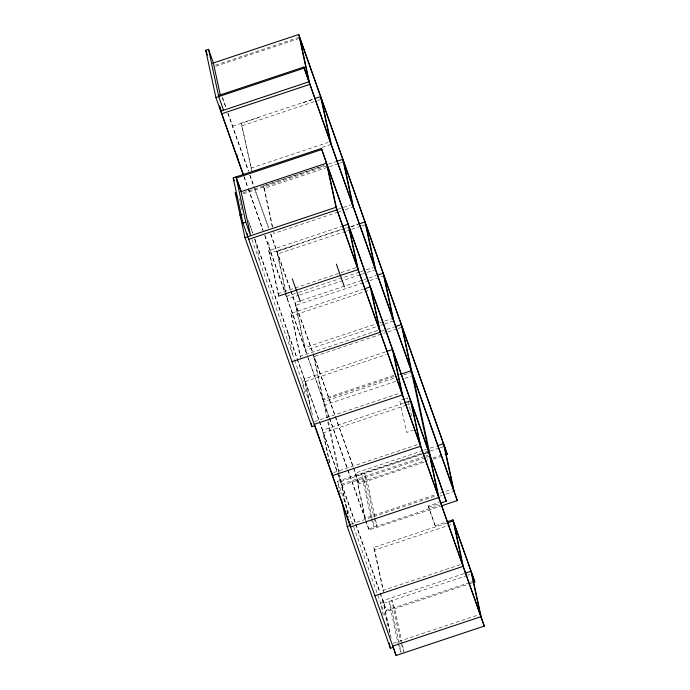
<?xml version="1.0" encoding="UTF-8"?>
<svg xmlns="http://www.w3.org/2000/svg" width="690" height="690" viewBox="0 0 690 690"><rect width="100%" height="100%" fill="white"/><g stroke="black" fill="none" stroke-linecap="round" stroke-linejoin="round"><path stroke-width="0.52" stroke-dasharray="3.45 2.59" d="M215.53 65.145L298.658 37.432M215.763 66.257L298.899 38.545M241.224 123.113L251.85 170.766L241.224 123.113L313.476 99.024M232.625 126.236L259.086 117.412M303.186 102.715L313.967 99.119M242.147 125.709L316.434 100.938M317.452 100.602L321.523 99.248M250.927 168.17L328.276 142.382M322.066 147.358L331.226 144.305M272.214 226.639L263.416 185.774L323.455 165.755M328.544 164.056L335.668 161.684M243.009 192.743L324.11 165.704M243.251 193.856L326.379 166.135M272.688 227.139L264.33 188.37L328.449 166.997M329.466 166.652L338.626 163.599M339.644 163.263L343.715 161.909M338.247 209.113L342.318 207.759M343.335 207.414L351.477 204.706M338.152 212.054L274.042 233.427L273.119 230.822M339.17 211.709L341.205 211.037M345.276 209.674L353.418 206.966M278.579 295.406L268.712 250.703L341.981 226.277M278.881 296.269L269.626 253.299L349.002 226.838M349.778 227.036L276.785 251.367L286.039 294.328M350.787 226.7L357.886 224.336M277.001 251.557L294.647 245.674M351.477 226.725L358.343 224.44M345.63 231.322L277.708 253.963L287.411 299.02L298.563 295.303M346.639 230.986L350.693 229.632M351.71 229.296L360.836 226.251M361.845 225.915L365.898 224.561M277.966 293.673L340.041 272.981M341.058 272.636L356.325 267.548M286.488 296.424L297.64 292.707M298.658 292.37L359.481 272.093M360.49 271.757L373.67 267.358M299.572 294.966L360.396 274.689M361.413 274.353L375.602 269.618M300.021 300.978L294.949 302.669L304.652 347.726L375.619 324.067M301.03 300.642L367.943 278.329M368.952 277.992L376.05 275.629M368.857 280.934L295.872 305.265L305.575 350.322L376.533 326.663M369.875 280.589L384.063 275.862M377.499 330.545L300.15 356.333L290.895 313.363L363.147 289.274M301.073 358.929L291.818 315.96L369.159 290.171M379.673 322.713L383.726 321.359M384.744 321.022L391.834 318.659M380.595 325.309L383.631 324.3M384.649 323.955L393.774 320.919M381.035 331.321L394.214 326.922M387.021 332.226L314.036 356.558L323.739 401.615L394.706 377.956M388.039 331.89L397.164 328.845M398.173 328.509L402.227 327.155M385.365 351.926L304.264 378.957L311.492 412.499M305.187 381.561L386.288 354.522M393.783 375.36L322.817 399.018L313.562 356.057M394.024 376.473L323.058 400.131L326.879 417.864M403.822 374.92L411.939 372.212M395.75 381.346L324.783 405.004L328.155 420.65M404.866 378.301L412.982 375.602M314.537 421.59L400.709 392.869M404.668 398.855L399.708 400.511L406.582 432.432L413.534 430.112M405.66 398.527L407.652 397.863L408.092 399.924M403.529 403.219L322.428 430.258L329.656 463.792M406.479 405.142L323.351 432.854L330.122 464.292M407.497 404.806L409.524 404.124M333.719 472.555L417.855 444.498M423.229 450.466L355.307 473.116L365.01 518.173L435.977 494.514M424.247 450.13L426.273 449.457M430.327 448.103L436.408 446.076M340.179 493.669L337.531 481.379L420.443 453.744M425.514 452.054L428.55 451.036M422.125 453.744L356.23 475.712L365.933 520.769L369.047 529.998L440.013 506.339M430.232 451.036L439.358 448M440.367 447.655L444.42 446.309M340.593 481.551L421.694 454.52M424.643 456.435L341.515 484.147L348.743 517.69M425.661 456.099L427.688 455.426M425.213 457.599L342.085 485.311L339.834 474.884M426.222 457.263L430.275 455.909M423.979 462.197L359.102 483.828L358.86 482.715L428.809 459.393M432.863 458.039L446.042 453.649M433.104 459.152L442.23 456.116M440.03 493.16L452.192 489.107M350.865 524.184L436.02 495.8M439.935 496.093L441.962 495.42M446.016 494.066L454.132 491.366M428.3 506.02L435.528 526.858L428.3 506.02L439.082 502.432M428.542 507.133L439.323 503.545M368.805 528.885L439.772 505.227M435.287 525.745L446.068 522.149M460.385 564.627L383.045 590.407L373.79 547.437L446.309 523.261M383.968 593.012L374.713 550.034L454.089 523.572M463.887 573.666L382.786 600.705L390.238 635.292M383.709 603.302L466.837 575.589M467.855 575.253L469.881 574.572M471.736 583.033L386.581 611.418L386.348 610.305L469.476 582.593M470.485 582.257L473.53 581.239M386.443 625.347L388.323 624.717M393.059 643.339L478.213 614.945M263.416 185.774L264.33 188.37M374.049 518.061L376.921 526.177L367.218 481.12L364.337 473.004L373.816 517.017M222.62 97.971L226.208 108.123M228.011 113.195L248.504 171.06M249.935 175.122L253.532 185.274M254.972 189.336L268.634 227.907M270.791 233.996L312.846 352.771M313.208 353.789L335.133 415.716M335.495 416.726L353.47 467.484M353.832 468.501L358.86 482.715M222.137 97.049L226.087 108.218M227.89 113.298L248.383 171.155M249.815 175.217L253.411 185.369M253.773 186.386L268.514 228.011M270.67 234.1L312.725 352.875M313.088 353.884L359.102 483.828M244.062 176.623L248.021 187.792M248.374 188.801L263.114 230.426M264.917 235.506L285.048 292.353M285.401 293.362L306.972 354.272M308.413 358.334L329.259 417.217M329.622 418.226L347.596 468.984M347.958 470.002L365.622 519.898M243.941 176.718L247.9 187.887M248.262 188.905L262.994 230.52M264.796 235.601L307.214 355.385M307.576 356.402L329.139 417.312M329.501 418.33L347.475 469.088M347.838 470.097L365.45 519.846M365.812 520.855L369.047 529.998M268.712 250.703L269.626 253.299M290.895 313.363L291.818 315.96M373.79 547.437L374.713 550.034M401.08 643.563L403.952 651.679L402.373 644.348M248.305 220.481L252.781 233.142M254.774 238.757L319.116 420.469M319.479 421.487L337.453 472.245M337.815 473.262L379.88 592.046M380.233 593.046L386.348 610.305M249.263 223.629L252.859 233.781M254.653 238.852L297.071 358.645M297.433 359.663L319.004 420.564M319.358 421.581L337.332 472.339M337.695 473.357L355.307 523.098M355.669 524.115L379.75 592.132M380.112 593.141L386.581 611.418M400.769 651.61L398.259 644.503L389.005 601.533L391.877 609.65L399.329 644.236M251.885 239.421L294.328 359.292M294.57 360.051L309.827 403.115M337.531 481.379L388.349 624.855M408.316 400.959L411.861 417.424M402.149 643.296L394.697 608.709L391.825 600.593L400.631 641.467M399.553 645.288L401.132 652.619M391.161 637.888L383.468 602.189L380.647 603.129L383.295 615.42M328.38 421.685L339.609 473.84M327.776 422.03L347.889 515.395M312.406 415.095L304.946 380.449L302.125 381.389L304.773 393.671M268.47 242.449L270.402 251.436M287.937 332.856L292.551 354.272M255.283 240.189L260.13 262.718M239.577 198.66L240.241 201.73M240.465 202.757L241.121 205.827M241.345 206.853L242.009 209.924M364.389 482.06L361.517 473.944L371.22 519.001L374.101 527.117L364.389 482.06"/><path stroke-width="1.03" d="M243.225 174.691L215.91 97.549L205.724 50.267L208.544 49.326L213.374 62.963L220.395 95.531M212.58 63.23L298.753 34.5L447.301 454.425L299.909 38.209M218.489 95.496L303.867 67.034L308.697 80.67M215.91 97.549L304.109 68.146L303.867 67.034M314.493 98.687L320.6 96.652L330.312 141.709M336.651 208.768L484.277 626.097L396.077 655.5L242.94 223.051L233.203 177.856L321.402 148.454L445.947 500.147L446.18 501.259L440.306 503.217M321.644 149.566L236.265 178.029L241.095 191.665L326.474 163.202L321.402 148.454M336.686 161.339L342.792 159.304L352.495 204.361M241.172 218.152L240.068 214.961L241.948 214.331M241.974 214.478L240.094 215.099L244.95 237.627L311.863 426.584L314.683 425.644M242.94 223.051L245.761 222.111L236.032 176.916M244.95 237.627L335.97 207.285L326.232 162.09M248.693 239.283L336.884 209.881L327.155 164.686M342.999 225.932L348.088 224.241L357.342 267.211M358.895 223.991L364.984 221.964L374.687 267.021M278.665 296.088L358.041 269.618M377.059 275.293L383.148 273.266L392.852 318.323M364.165 288.938L370.271 286.902L379.535 329.872M395.232 326.586L401.313 324.559L411.016 369.616M292.034 361.681L380.233 332.278M386.383 351.589L392.463 349.554L401.718 392.532M400.105 374.446L411.257 370.728L428.55 451.036M314.226 424.341L402.417 394.939M404.547 402.882L410.628 400.856L419.882 443.825M332.39 475.634L420.581 446.24M437.426 445.74L443.506 443.713L453.209 488.77M423.729 453.839L428.792 452.148L438.047 495.118M393.205 647.384L390.385 648.324L347.268 526.573L350.089 525.633L349.175 521.381M350.555 526.936L438.745 497.533M441.022 506.003L457.246 500.595L457.004 499.482L309.612 83.266M447.051 521.83L452.925 519.863L474.539 580.902L474.78 582.015L472.754 582.688M447.06 523.011L453.166 520.976L474.78 582.015M374.929 595.763L463.119 566.361M464.905 573.33L470.985 571.303L480.24 614.273M392.748 646.082L480.939 616.679M304.109 68.146L457.246 500.595M327.388 165.798L446.18 501.259M335.97 207.285L484.277 626.097M336.384 264.158L344.422 286.85M292.284 278.855L300.322 301.547M205.724 50.267L207.449 55.14M223.56 110.245L218.73 96.609L208.544 49.326M221.421 112.668L243.346 174.596M237.067 179.84L240.862 190.552L250.591 235.747L245.761 222.111M233.203 177.856L234.238 180.78M237.015 197.513L235.212 192.432L240.068 214.961M314.597 424.962L350.184 525.461M393.326 647.28L396.077 655.5M444.42 446.309L454.132 491.366M471.908 573.899L481.163 616.869M454.089 523.572L463.344 566.55M452.925 519.863L462.421 563.946M412.982 375.602L430.275 455.909M402.227 327.155L411.939 372.212M429.715 454.745L438.969 497.723M384.063 275.862L393.774 320.919M411.551 403.452L420.805 446.421M365.898 224.561L375.602 269.618M393.386 352.159L402.641 395.129M343.715 161.909L353.418 206.966M371.194 289.498L380.449 332.468M321.523 99.248L331.226 144.305M349.002 226.838L358.265 269.807M299.667 37.096L309.853 84.378L221.654 113.781L220.3 107.476M298.753 34.5L308.93 81.782L220.74 111.185L219.601 105.932M389.281 643.201L390.385 648.324M341.507 499.81L342.387 503.907M342.421 504.045L347.268 526.573M331.933 472.685L332.606 475.824M311.199 423.513L311.863 426.584M236.903 154.888L237.981 159.882M247.089 233.539L247.77 236.687"/></g></svg>
